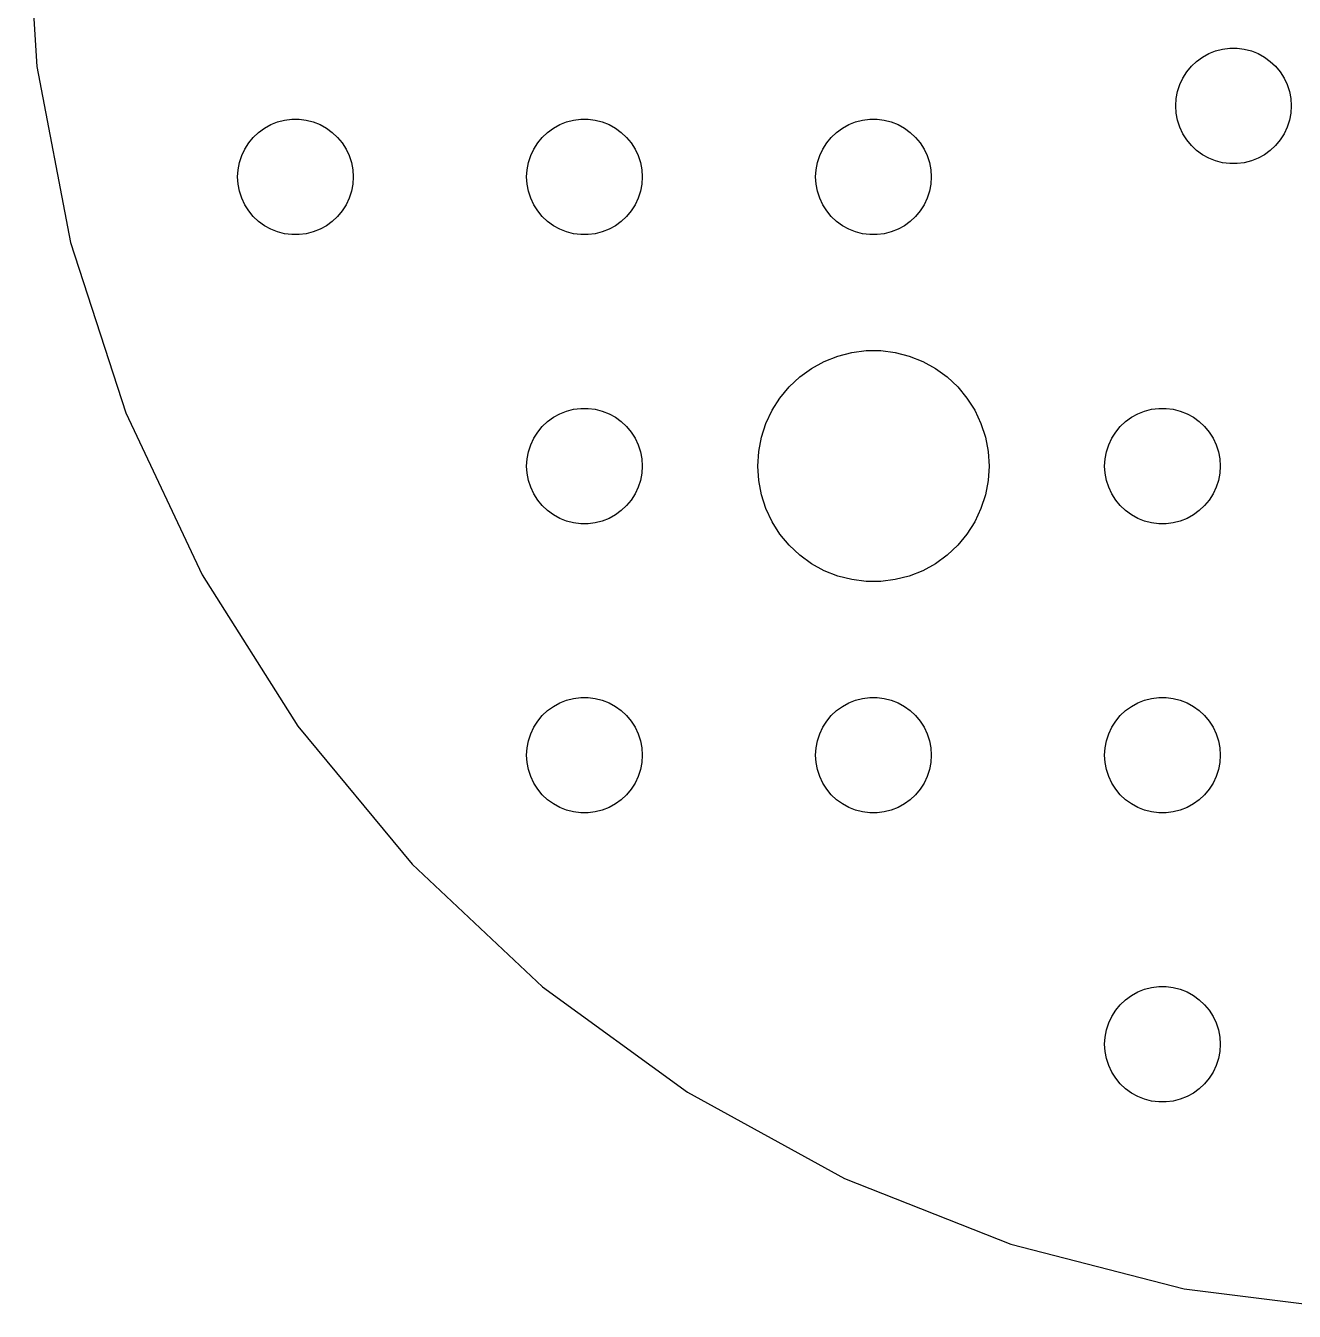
# Model space of a CAD drawing. Header units: metres. Extents: x -37 to 37, y -36.9 to 36.9.
# Drawn here: x -37 to -4.08, y -36.93 to -3.58 of the extents above; entities that cross this region are included whole.
import ezdxf

# ---------------------------------------------------------------- set-up
doc = ezdxf.new("R2010")
doc.units = ezdxf.units.M

msp = doc.modelspace()

# ---------------------------------------------------------------- linework, layer by layer
for p, q in [((-37, 0), (-36.7082, -4.63733)), ((-6.46074, -4.3905), (-6.29565, -4.29976)), ((-6.29565, -4.29976), (-6.12051, -4.23041)), ((-6.12051, -4.23041), (-5.93806, -4.18356)), ((-5.93806, -4.18356), (-5.75117, -4.15996)), ((-5.75117, -4.15996), (-5.56281, -4.15996)), ((-5.56281, -4.15996), (-5.37592, -4.18356)), ((-5.37592, -4.18356), (-5.19347, -4.23041)), ((-5.19347, -4.23041), (-5.01833, -4.29976)), ((-5.01833, -4.29976), (-4.85326, -4.3905)), ((-36.7082, -4.63733), (-35.8376, -9.20152)), ((-6.87051, -4.77531), (-6.75044, -4.63017)), ((-6.75044, -4.63017), (-6.61313, -4.50122)), ((-6.61313, -4.50122), (-6.46074, -4.3905)), ((-4.85326, -4.3905), (-4.70085, -4.50122)), ((-4.70085, -4.50122), (-4.56354, -4.63017)), ((-4.56354, -4.63017), (-4.44347, -4.77531)), ((-7.05165, -5.10481), (-6.97145, -4.93436)), ((-6.97145, -4.93436), (-6.87051, -4.77531)), ((-4.44347, -4.77531), (-4.34253, -4.93436)), ((-4.34253, -4.93436), (-4.26233, -5.10481)), ((-7.14516, -5.46899), (-7.10986, -5.28395)), ((-7.10986, -5.28395), (-7.05165, -5.10481)), ((-4.26233, -5.10481), (-4.20412, -5.28395)), ((-4.20412, -5.28395), (-4.16882, -5.46899)), ((-7.157, -5.657), (-7.14516, -5.46899)), ((-7.14516, -5.84499), (-7.157, -5.657)), ((-4.16882, -5.46899), (-4.157, -5.657)), ((-4.157, -5.657), (-4.16882, -5.84499)), ((-30.2811, -6.02657), (-30.0942, -6.00294)), ((-30.0942, -6.00294), (-29.9058, -6.00294)), ((-29.9058, -6.00294), (-29.7189, -6.02657)), ((-22.7811, -6.02657), (-22.5942, -6.00294)), ((-22.5942, -6.00294), (-22.4058, -6.00294)), ((-22.4058, -6.00294), (-22.2189, -6.02657)), ((-15.2811, -6.02657), (-15.0942, -6.00294)), ((-15.0942, -6.00294), (-14.9058, -6.00294)), ((-14.9058, -6.00294), (-14.7189, -6.02657)), ((-7.10986, -6.03003), (-7.14516, -5.84499)), ((-4.16882, -5.84499), (-4.20412, -6.03003)), ((-30.9561, -6.34422), (-30.8037, -6.23351)), ((-30.8037, -6.23351), (-30.6387, -6.14275)), ((-30.6387, -6.14275), (-30.4635, -6.07341)), ((-30.4635, -6.07341), (-30.2811, -6.02657)), ((-29.7189, -6.02657), (-29.5365, -6.07341)), ((-29.5365, -6.07341), (-29.3613, -6.14275)), ((-29.3613, -6.14275), (-29.1963, -6.23351)), ((-29.1963, -6.23351), (-29.0439, -6.34422)), ((-23.4561, -6.34422), (-23.3037, -6.23351)), ((-23.3037, -6.23351), (-23.1387, -6.14275)), ((-23.1387, -6.14275), (-22.9635, -6.07341)), ((-22.9635, -6.07341), (-22.7811, -6.02657)), ((-22.2189, -6.02657), (-22.0365, -6.07341)), ((-22.0365, -6.07341), (-21.8613, -6.14275)), ((-21.8613, -6.14275), (-21.6963, -6.23351)), ((-21.6963, -6.23351), (-21.5439, -6.34422)), ((-15.9561, -6.34422), (-15.8037, -6.23351)), ((-15.8037, -6.23351), (-15.6387, -6.14275)), ((-15.6387, -6.14275), (-15.4635, -6.07341)), ((-15.4635, -6.07341), (-15.2811, -6.02657)), ((-14.7189, -6.02657), (-14.5365, -6.07341)), ((-14.5365, -6.07341), (-14.3613, -6.14275)), ((-14.3613, -6.14275), (-14.1963, -6.23351)), ((-14.1963, -6.23351), (-14.0439, -6.34422)), ((-7.05165, -6.20918), (-7.10986, -6.03003)), ((-6.97145, -6.37962), (-7.05165, -6.20918)), ((-4.26233, -6.20918), (-4.34253, -6.37962)), ((-4.20412, -6.03003), (-4.26233, -6.20918)), ((-31.3145, -6.77736), (-31.2135, -6.61832)), ((-31.2135, -6.61832), (-31.0934, -6.47318)), ((-31.0934, -6.47318), (-30.9561, -6.34422)), ((-29.0439, -6.34422), (-28.9065, -6.47318)), ((-28.9065, -6.47318), (-28.7865, -6.61832)), ((-28.7865, -6.61832), (-28.6855, -6.77736)), ((-23.8145, -6.77736), (-23.7135, -6.61832)), ((-23.7135, -6.61832), (-23.5934, -6.47318)), ((-23.5934, -6.47318), (-23.4561, -6.34422)), ((-21.5439, -6.34422), (-21.4065, -6.47318)), ((-21.4065, -6.47318), (-21.2865, -6.61832)), ((-21.2865, -6.61832), (-21.1855, -6.77736)), ((-16.3145, -6.77736), (-16.2135, -6.61832)), ((-16.2135, -6.61832), (-16.0934, -6.47318)), ((-16.0934, -6.47318), (-15.9561, -6.34422)), ((-14.0439, -6.34422), (-13.9065, -6.47318)), ((-13.9065, -6.47318), (-13.7865, -6.61832)), ((-13.7865, -6.61832), (-13.6855, -6.77736)), ((-6.87051, -6.53867), (-6.97145, -6.37962)), ((-6.75044, -6.68381), (-6.87051, -6.53867)), ((-4.44347, -6.53867), (-4.56354, -6.68381)), ((-4.34253, -6.37962), (-4.44347, -6.53867)), ((-31.4529, -7.12695), (-31.3947, -6.9478)), ((-31.3947, -6.9478), (-31.3145, -6.77736)), ((-28.6855, -6.77736), (-28.6053, -6.9478)), ((-28.6053, -6.9478), (-28.5471, -7.12695)), ((-23.9529, -7.12695), (-23.8947, -6.9478)), ((-23.8947, -6.9478), (-23.8145, -6.77736)), ((-21.1855, -6.77736), (-21.1053, -6.9478)), ((-21.1053, -6.9478), (-21.0471, -7.12695)), ((-16.4529, -7.12695), (-16.3947, -6.9478)), ((-16.3947, -6.9478), (-16.3145, -6.77736)), ((-13.6855, -6.77736), (-13.6053, -6.9478)), ((-13.6053, -6.9478), (-13.5471, -7.12695)), ((-6.61313, -6.81276), (-6.75044, -6.68381)), ((-6.46074, -6.92348), (-6.61313, -6.81276)), ((-6.29565, -7.01424), (-6.46074, -6.92348)), ((-4.85326, -6.92348), (-5.01833, -7.01424)), ((-4.70085, -6.81276), (-4.85326, -6.92348)), ((-4.56354, -6.68381), (-4.70085, -6.81276)), ((-31.5, -7.5), (-31.4882, -7.312)), ((-31.4882, -7.312), (-31.4529, -7.12695)), ((-28.5471, -7.12695), (-28.5118, -7.312)), ((-28.5118, -7.312), (-28.5, -7.5)), ((-24, -7.5), (-23.9882, -7.312)), ((-23.9882, -7.312), (-23.9529, -7.12695)), ((-21.0471, -7.12695), (-21.0118, -7.312)), ((-21.0118, -7.312), (-21, -7.5)), ((-16.5, -7.5), (-16.4882, -7.312)), ((-16.4882, -7.312), (-16.4529, -7.12695)), ((-13.5471, -7.12695), (-13.5118, -7.312)), ((-13.5118, -7.312), (-13.5, -7.5)), ((-6.12051, -7.08357), (-6.29565, -7.01424)), ((-5.93806, -7.13042), (-6.12051, -7.08357)), ((-5.75117, -7.15404), (-5.93806, -7.13042)), ((-5.56281, -7.15404), (-5.75117, -7.15404)), ((-5.37592, -7.13042), (-5.56281, -7.15404)), ((-5.19347, -7.08357), (-5.37592, -7.13042)), ((-5.01833, -7.01424), (-5.19347, -7.08357)), ((-31.4882, -7.68799), (-31.5, -7.5)), ((-28.5, -7.5), (-28.5118, -7.68799)), ((-23.9882, -7.68799), (-24, -7.5)), ((-21, -7.5), (-21.0118, -7.68799)), ((-16.4882, -7.68799), (-16.5, -7.5)), ((-13.5, -7.5), (-13.5118, -7.68799)), ((-31.4529, -7.87303), (-31.4882, -7.68799)), ((-31.3947, -8.05219), (-31.4529, -7.87303)), ((-28.5471, -7.87303), (-28.6053, -8.05219)), ((-28.5118, -7.68799), (-28.5471, -7.87303)), ((-23.9529, -7.87303), (-23.9882, -7.68799)), ((-23.8947, -8.05219), (-23.9529, -7.87303)), ((-21.0471, -7.87303), (-21.1053, -8.05219)), ((-21.0118, -7.68799), (-21.0471, -7.87303)), ((-16.4529, -7.87303), (-16.4882, -7.68799)), ((-16.3947, -8.05219), (-16.4529, -7.87303)), ((-13.5471, -7.87303), (-13.6053, -8.05219)), ((-13.5118, -7.68799), (-13.5471, -7.87303)), ((-31.3145, -8.22263), (-31.3947, -8.05219)), ((-31.2135, -8.38167), (-31.3145, -8.22263)), ((-28.6855, -8.22263), (-28.7865, -8.38167)), ((-28.6053, -8.05219), (-28.6855, -8.22263)), ((-23.8145, -8.22263), (-23.8947, -8.05219)), ((-23.7135, -8.38167), (-23.8145, -8.22263)), ((-21.1855, -8.22263), (-21.2865, -8.38167)), ((-21.1053, -8.05219), (-21.1855, -8.22263)), ((-16.3145, -8.22263), (-16.3947, -8.05219)), ((-16.2135, -8.38167), (-16.3145, -8.22263)), ((-13.6855, -8.22263), (-13.7865, -8.38167)), ((-13.6053, -8.05219), (-13.6855, -8.22263)), ((-31.0934, -8.52681), (-31.2135, -8.38167)), ((-30.9561, -8.65576), (-31.0934, -8.52681)), ((-30.8037, -8.76648), (-30.9561, -8.65576)), ((-29.0439, -8.65576), (-29.1963, -8.76648)), ((-28.9065, -8.52681), (-29.0439, -8.65576)), ((-28.7865, -8.38167), (-28.9065, -8.52681)), ((-23.5934, -8.52681), (-23.7135, -8.38167)), ((-23.4561, -8.65576), (-23.5934, -8.52681)), ((-23.3037, -8.76648), (-23.4561, -8.65576)), ((-21.5439, -8.65576), (-21.6963, -8.76648)), ((-21.4065, -8.52681), (-21.5439, -8.65576)), ((-21.2865, -8.38167), (-21.4065, -8.52681)), ((-16.0934, -8.52681), (-16.2135, -8.38167)), ((-15.9561, -8.65576), (-16.0934, -8.52681)), ((-15.8037, -8.76648), (-15.9561, -8.65576)), ((-14.0439, -8.65576), (-14.1963, -8.76648)), ((-13.9065, -8.52681), (-14.0439, -8.65576)), ((-13.7865, -8.38167), (-13.9065, -8.52681)), ((-30.6387, -8.85724), (-30.8037, -8.76648)), ((-30.4635, -8.92657), (-30.6387, -8.85724)), ((-30.2811, -8.97342), (-30.4635, -8.92657)), ((-30.0942, -8.99704), (-30.2811, -8.97342)), ((-29.9058, -8.99704), (-30.0942, -8.99704)), ((-29.7189, -8.97342), (-29.9058, -8.99704)), ((-29.5365, -8.92657), (-29.7189, -8.97342)), ((-29.3613, -8.85724), (-29.5365, -8.92657)), ((-29.1963, -8.76648), (-29.3613, -8.85724)), ((-23.1387, -8.85724), (-23.3037, -8.76648)), ((-22.9635, -8.92657), (-23.1387, -8.85724)), ((-22.7811, -8.97342), (-22.9635, -8.92657)), ((-22.5942, -8.99704), (-22.7811, -8.97342)), ((-22.4058, -8.99704), (-22.5942, -8.99704)), ((-22.2189, -8.97342), (-22.4058, -8.99704)), ((-22.0365, -8.92657), (-22.2189, -8.97342)), ((-21.8613, -8.85724), (-22.0365, -8.92657)), ((-21.6963, -8.76648), (-21.8613, -8.85724)), ((-15.6387, -8.85724), (-15.8037, -8.76648)), ((-15.4635, -8.92657), (-15.6387, -8.85724)), ((-15.2811, -8.97342), (-15.4635, -8.92657)), ((-15.0942, -8.99704), (-15.2811, -8.97342)), ((-14.9058, -8.99704), (-15.0942, -8.99704)), ((-14.7189, -8.97342), (-14.9058, -8.99704)), ((-14.5365, -8.92657), (-14.7189, -8.97342)), ((-14.3613, -8.85724), (-14.5365, -8.92657)), ((-14.1963, -8.76648), (-14.3613, -8.85724)), ((-35.8376, -9.20152), (-34.4017, -13.6206)), ((-15.5621, -12.0531), (-15.1884, -12.0059)), ((-15.1884, -12.0059), (-14.8116, -12.0059)), ((-14.8116, -12.0059), (-14.4379, -12.0531)), ((-16.6075, -12.467), (-16.2773, -12.2855)), ((-16.2773, -12.2855), (-15.927, -12.1468)), ((-15.927, -12.1468), (-15.5621, -12.0531)), ((-14.4379, -12.0531), (-14.0729, -12.1468)), ((-14.0729, -12.1468), (-13.7227, -12.2855)), ((-13.7227, -12.2855), (-13.3925, -12.467)), ((-16.9123, -12.6884), (-16.6075, -12.467)), ((-13.3925, -12.467), (-13.0877, -12.6884)), ((-17.427, -13.2366), (-17.1869, -12.9464)), ((-17.1869, -12.9464), (-16.9123, -12.6884)), ((-13.0877, -12.6884), (-12.8131, -12.9464)), ((-12.8131, -12.9464), (-12.5729, -13.2366)), ((-17.6289, -13.5547), (-17.427, -13.2366)), ((-12.5729, -13.2366), (-12.3711, -13.5547)), ((-34.4017, -13.6206), (-32.4233, -17.8249)), ((-23.3037, -13.7335), (-23.1387, -13.6427)), ((-23.1387, -13.6427), (-22.9635, -13.5734)), ((-22.9635, -13.5734), (-22.7811, -13.5266)), ((-22.7811, -13.5266), (-22.5942, -13.5029)), ((-22.5942, -13.5029), (-22.4058, -13.5029)), ((-22.4058, -13.5029), (-22.2189, -13.5266)), ((-22.2189, -13.5266), (-22.0365, -13.5734)), ((-22.0365, -13.5734), (-21.8613, -13.6427)), ((-21.8613, -13.6427), (-21.6963, -13.7335)), ((-17.7893, -13.8956), (-17.6289, -13.5547)), ((-12.3711, -13.5547), (-12.2107, -13.8956)), ((-8.30373, -13.7335), (-8.13866, -13.6427)), ((-8.13866, -13.6427), (-7.96352, -13.5734)), ((-7.96352, -13.5734), (-7.78107, -13.5266)), ((-7.78107, -13.5266), (-7.59418, -13.5029)), ((-7.59418, -13.5029), (-7.40581, -13.5029)), ((-7.40581, -13.5029), (-7.21892, -13.5266)), ((-7.21892, -13.5266), (-7.03647, -13.5734)), ((-7.03647, -13.5734), (-6.86133, -13.6427)), ((-6.86133, -13.6427), (-6.69626, -13.7335)), ((-23.7135, -14.1183), (-23.5934, -13.9732)), ((-23.5934, -13.9732), (-23.4561, -13.8442)), ((-23.4561, -13.8442), (-23.3037, -13.7335)), ((-21.6963, -13.7335), (-21.5439, -13.8442)), ((-21.5439, -13.8442), (-21.4065, -13.9732)), ((-21.4065, -13.9732), (-21.2865, -14.1183)), ((-17.9057, -14.2539), (-17.7893, -13.8956)), ((-12.2107, -13.8956), (-12.0942, -14.2539)), ((-8.71352, -14.1183), (-8.59344, -13.9732)), ((-8.59344, -13.9732), (-8.45613, -13.8442)), ((-8.45613, -13.8442), (-8.30373, -13.7335)), ((-6.69626, -13.7335), (-6.54385, -13.8442)), ((-6.54385, -13.8442), (-6.40654, -13.9732)), ((-6.40654, -13.9732), (-6.28647, -14.1183)), ((-23.8947, -14.4478), (-23.8145, -14.2774)), ((-23.8145, -14.2774), (-23.7135, -14.1183)), ((-21.2865, -14.1183), (-21.1855, -14.2774)), ((-21.1855, -14.2774), (-21.1053, -14.4478)), ((-17.9763, -14.624), (-17.9057, -14.2539)), ((-12.0942, -14.2539), (-12.0237, -14.624)), ((-8.89465, -14.4478), (-8.81445, -14.2774)), ((-8.81445, -14.2774), (-8.71352, -14.1183)), ((-6.28647, -14.1183), (-6.18553, -14.2774)), ((-6.18553, -14.2774), (-6.10533, -14.4478)), ((-23.9882, -14.812), (-23.9529, -14.627)), ((-23.9529, -14.627), (-23.8947, -14.4478)), ((-21.1053, -14.4478), (-21.0471, -14.627)), ((-21.0471, -14.627), (-21.0118, -14.812)), ((-18, -15), (-17.9763, -14.624)), ((-12.0237, -14.624), (-12, -15)), ((-8.98816, -14.812), (-8.95287, -14.627)), ((-8.95287, -14.627), (-8.89465, -14.4478)), ((-6.10533, -14.4478), (-6.04712, -14.627)), ((-6.04712, -14.627), (-6.01183, -14.812)), ((-24, -15), (-23.9882, -14.812)), ((-23.9882, -15.188), (-24, -15)), ((-21.0118, -14.812), (-21, -15)), ((-21, -15), (-21.0118, -15.188)), ((-17.9763, -15.376), (-18, -15)), ((-12, -15), (-12.0237, -15.376)), ((-9, -15), (-8.98816, -14.812)), ((-8.98816, -15.188), (-9, -15)), ((-6.01183, -14.812), (-6, -15)), ((-6, -15), (-6.01183, -15.188)), ((-23.9529, -15.373), (-23.9882, -15.188)), ((-21.0118, -15.188), (-21.0471, -15.373)), ((-8.95287, -15.373), (-8.98816, -15.188)), ((-6.01183, -15.188), (-6.04712, -15.373)), ((-23.8947, -15.5522), (-23.9529, -15.373)), ((-23.8145, -15.7226), (-23.8947, -15.5522)), ((-21.1053, -15.5522), (-21.1855, -15.7226)), ((-21.0471, -15.373), (-21.1053, -15.5522)), ((-17.9057, -15.7461), (-17.9763, -15.376)), ((-12.0237, -15.376), (-12.0942, -15.7461)), ((-8.89465, -15.5522), (-8.95287, -15.373)), ((-8.81445, -15.7226), (-8.89465, -15.5522)), ((-6.10533, -15.5522), (-6.18553, -15.7226)), ((-6.04712, -15.373), (-6.10533, -15.5522)), ((-23.7135, -15.8817), (-23.8145, -15.7226)), ((-23.5934, -16.0268), (-23.7135, -15.8817)), ((-21.2865, -15.8817), (-21.4065, -16.0268)), ((-21.1855, -15.7226), (-21.2865, -15.8817)), ((-17.7893, -16.1044), (-17.9057, -15.7461)), ((-12.0942, -15.7461), (-12.2107, -16.1044)), ((-8.71352, -15.8817), (-8.81445, -15.7226)), ((-8.59344, -16.0268), (-8.71352, -15.8817)), ((-6.28647, -15.8817), (-6.40654, -16.0268)), ((-6.18553, -15.7226), (-6.28647, -15.8817)), ((-23.4561, -16.1558), (-23.5934, -16.0268)), ((-23.3037, -16.2665), (-23.4561, -16.1558)), ((-23.1387, -16.3572), (-23.3037, -16.2665)), ((-21.6963, -16.2665), (-21.8613, -16.3572)), ((-21.5439, -16.1558), (-21.6963, -16.2665)), ((-21.4065, -16.0268), (-21.5439, -16.1558)), ((-17.6289, -16.4453), (-17.7893, -16.1044)), ((-12.2107, -16.1044), (-12.3711, -16.4453)), ((-8.45613, -16.1558), (-8.59344, -16.0268)), ((-8.30373, -16.2665), (-8.45613, -16.1558)), ((-8.13866, -16.3572), (-8.30373, -16.2665)), ((-6.69626, -16.2665), (-6.86133, -16.3572)), ((-6.54385, -16.1558), (-6.69626, -16.2665)), ((-6.40654, -16.0268), (-6.54385, -16.1558)), ((-22.9635, -16.4266), (-23.1387, -16.3572)), ((-22.7811, -16.4734), (-22.9635, -16.4266)), ((-22.5942, -16.497), (-22.7811, -16.4734)), ((-22.4058, -16.497), (-22.5942, -16.497)), ((-22.2189, -16.4734), (-22.4058, -16.497)), ((-22.0365, -16.4266), (-22.2189, -16.4734)), ((-21.8613, -16.3572), (-22.0365, -16.4266)), ((-17.427, -16.7634), (-17.6289, -16.4453)), ((-12.3711, -16.4453), (-12.5729, -16.7634)), ((-7.96352, -16.4266), (-8.13866, -16.3572)), ((-7.78107, -16.4734), (-7.96352, -16.4266)), ((-7.59418, -16.497), (-7.78107, -16.4734)), ((-7.40581, -16.497), (-7.59418, -16.497)), ((-7.21892, -16.4734), (-7.40581, -16.497)), ((-7.03647, -16.4266), (-7.21892, -16.4734)), ((-6.86133, -16.3572), (-7.03647, -16.4266)), ((-17.1869, -17.0536), (-17.427, -16.7634)), ((-12.5729, -16.7634), (-12.8131, -17.0536)), ((-16.9123, -17.3115), (-17.1869, -17.0536)), ((-16.6075, -17.533), (-16.9123, -17.3115)), ((-13.0877, -17.3115), (-13.3925, -17.533)), ((-12.8131, -17.0536), (-13.0877, -17.3115)), ((-16.2773, -17.7145), (-16.6075, -17.533)), ((-13.3925, -17.533), (-13.7227, -17.7145)), ((-32.4233, -17.8249), (-29.9336, -21.748)), ((-15.927, -17.8532), (-16.2773, -17.7145)), ((-15.5621, -17.9469), (-15.927, -17.8532)), ((-15.1884, -17.9941), (-15.5621, -17.9469)), ((-14.8116, -17.9941), (-15.1884, -17.9941)), ((-14.4379, -17.9469), (-14.8116, -17.9941)), ((-14.0729, -17.8532), (-14.4379, -17.9469)), ((-13.7227, -17.7145), (-14.0729, -17.8532)), ((-22.7811, -21.0266), (-22.5942, -21.003)), ((-22.5942, -21.003), (-22.4058, -21.003)), ((-22.4058, -21.003), (-22.2189, -21.0266)), ((-15.2811, -21.0266), (-15.0942, -21.003)), ((-15.0942, -21.003), (-14.9058, -21.003)), ((-14.9058, -21.003), (-14.7189, -21.0266)), ((-7.78107, -21.0266), (-7.59418, -21.003)), ((-7.59418, -21.003), (-7.40581, -21.003)), ((-7.40581, -21.003), (-7.21892, -21.0266)), ((-23.4561, -21.3442), (-23.3037, -21.2335)), ((-23.3037, -21.2335), (-23.1387, -21.1427)), ((-23.1387, -21.1427), (-22.9635, -21.0734)), ((-22.9635, -21.0734), (-22.7811, -21.0266)), ((-22.2189, -21.0266), (-22.0365, -21.0734)), ((-22.0365, -21.0734), (-21.8613, -21.1427)), ((-21.8613, -21.1427), (-21.6963, -21.2335)), ((-21.6963, -21.2335), (-21.5439, -21.3442)), ((-15.9561, -21.3442), (-15.8037, -21.2335)), ((-15.8037, -21.2335), (-15.6387, -21.1427)), ((-15.6387, -21.1427), (-15.4635, -21.0734)), ((-15.4635, -21.0734), (-15.2811, -21.0266)), ((-14.7189, -21.0266), (-14.5365, -21.0734)), ((-14.5365, -21.0734), (-14.3613, -21.1427)), ((-14.3613, -21.1427), (-14.1963, -21.2335)), ((-14.1963, -21.2335), (-14.0439, -21.3442)), ((-8.45613, -21.3442), (-8.30373, -21.2335)), ((-8.30373, -21.2335), (-8.13866, -21.1427)), ((-8.13866, -21.1427), (-7.96352, -21.0734)), ((-7.96352, -21.0734), (-7.78107, -21.0266)), ((-7.21892, -21.0266), (-7.03647, -21.0734)), ((-7.03647, -21.0734), (-6.86133, -21.1427)), ((-6.86133, -21.1427), (-6.69626, -21.2335)), ((-6.69626, -21.2335), (-6.54385, -21.3442)), ((-23.8145, -21.7774), (-23.7135, -21.6183)), ((-23.7135, -21.6183), (-23.5934, -21.4732)), ((-23.5934, -21.4732), (-23.4561, -21.3442)), ((-21.5439, -21.3442), (-21.4065, -21.4732)), ((-21.4065, -21.4732), (-21.2865, -21.6183)), ((-21.2865, -21.6183), (-21.1855, -21.7774)), ((-16.3145, -21.7774), (-16.2135, -21.6183)), ((-16.2135, -21.6183), (-16.0934, -21.4732)), ((-16.0934, -21.4732), (-15.9561, -21.3442)), ((-14.0439, -21.3442), (-13.9065, -21.4732)), ((-13.9065, -21.4732), (-13.7865, -21.6183)), ((-13.7865, -21.6183), (-13.6855, -21.7774)), ((-8.81445, -21.7774), (-8.71352, -21.6183)), ((-8.71352, -21.6183), (-8.59344, -21.4732)), ((-8.59344, -21.4732), (-8.45613, -21.3442)), ((-6.54385, -21.3442), (-6.40654, -21.4732)), ((-6.40654, -21.4732), (-6.28647, -21.6183)), ((-6.28647, -21.6183), (-6.18553, -21.7774)), ((-29.9336, -21.748), (-26.9718, -25.3282)), ((-23.9529, -22.127), (-23.8947, -21.9478)), ((-23.8947, -21.9478), (-23.8145, -21.7774)), ((-21.1855, -21.7774), (-21.1053, -21.9478)), ((-21.1053, -21.9478), (-21.0471, -22.127)), ((-16.4529, -22.127), (-16.3947, -21.9478)), ((-16.3947, -21.9478), (-16.3145, -21.7774)), ((-13.6855, -21.7774), (-13.6053, -21.9478)), ((-13.6053, -21.9478), (-13.5471, -22.127)), ((-8.95287, -22.127), (-8.89465, -21.9478)), ((-8.89465, -21.9478), (-8.81445, -21.7774)), ((-6.18553, -21.7774), (-6.10533, -21.9478)), ((-6.10533, -21.9478), (-6.04712, -22.127)), ((-24, -22.5), (-23.9882, -22.312)), ((-23.9882, -22.312), (-23.9529, -22.127)), ((-21.0471, -22.127), (-21.0118, -22.312)), ((-21.0118, -22.312), (-21, -22.5)), ((-16.5, -22.5), (-16.4882, -22.312)), ((-16.4882, -22.312), (-16.4529, -22.127)), ((-13.5471, -22.127), (-13.5118, -22.312)), ((-13.5118, -22.312), (-13.5, -22.5)), ((-9, -22.5), (-8.98816, -22.312)), ((-8.98816, -22.312), (-8.95287, -22.127)), ((-6.04712, -22.127), (-6.01183, -22.312)), ((-6.01183, -22.312), (-6, -22.5)), ((-23.9882, -22.688), (-24, -22.5)), ((-21, -22.5), (-21.0118, -22.688)), ((-16.4882, -22.688), (-16.5, -22.5)), ((-13.5, -22.5), (-13.5118, -22.688)), ((-8.98816, -22.688), (-9, -22.5)), ((-6, -22.5), (-6.01183, -22.688)), ((-23.9529, -22.873), (-23.9882, -22.688)), ((-23.8947, -23.0522), (-23.9529, -22.873)), ((-21.0471, -22.873), (-21.1053, -23.0522)), ((-21.0118, -22.688), (-21.0471, -22.873)), ((-16.4529, -22.873), (-16.4882, -22.688)), ((-16.3947, -23.0522), (-16.4529, -22.873)), ((-13.5471, -22.873), (-13.6053, -23.0522)), ((-13.5118, -22.688), (-13.5471, -22.873)), ((-8.95287, -22.873), (-8.98816, -22.688)), ((-8.89465, -23.0522), (-8.95287, -22.873)), ((-6.04712, -22.873), (-6.10533, -23.0522)), ((-6.01183, -22.688), (-6.04712, -22.873)), ((-23.8145, -23.2226), (-23.8947, -23.0522)), ((-23.7135, -23.3817), (-23.8145, -23.2226)), ((-21.1855, -23.2226), (-21.2865, -23.3817)), ((-21.1053, -23.0522), (-21.1855, -23.2226)), ((-16.3145, -23.2226), (-16.3947, -23.0522)), ((-16.2135, -23.3817), (-16.3145, -23.2226)), ((-13.6855, -23.2226), (-13.7865, -23.3817)), ((-13.6053, -23.0522), (-13.6855, -23.2226)), ((-8.81445, -23.2226), (-8.89465, -23.0522)), ((-8.71352, -23.3817), (-8.81445, -23.2226)), ((-6.18553, -23.2226), (-6.28647, -23.3817)), ((-6.10533, -23.0522), (-6.18553, -23.2226)), ((-23.5934, -23.5268), (-23.7135, -23.3817)), ((-23.4561, -23.6558), (-23.5934, -23.5268)), ((-23.3037, -23.7665), (-23.4561, -23.6558)), ((-21.5439, -23.6558), (-21.6963, -23.7665)), ((-21.4065, -23.5268), (-21.5439, -23.6558)), ((-21.2865, -23.3817), (-21.4065, -23.5268)), ((-16.0934, -23.5268), (-16.2135, -23.3817)), ((-15.9561, -23.6558), (-16.0934, -23.5268)), ((-15.8037, -23.7665), (-15.9561, -23.6558)), ((-14.0439, -23.6558), (-14.1963, -23.7665)), ((-13.9065, -23.5268), (-14.0439, -23.6558)), ((-13.7865, -23.3817), (-13.9065, -23.5268)), ((-8.59344, -23.5268), (-8.71352, -23.3817)), ((-8.45613, -23.6558), (-8.59344, -23.5268)), ((-8.30373, -23.7665), (-8.45613, -23.6558)), ((-6.54385, -23.6558), (-6.69626, -23.7665)), ((-6.40654, -23.5268), (-6.54385, -23.6558)), ((-6.28647, -23.3817), (-6.40654, -23.5268)), ((-23.1387, -23.8572), (-23.3037, -23.7665)), ((-22.9635, -23.9266), (-23.1387, -23.8572)), ((-22.7811, -23.9734), (-22.9635, -23.9266)), ((-22.5942, -23.997), (-22.7811, -23.9734)), ((-22.4058, -23.997), (-22.5942, -23.997)), ((-22.2189, -23.9734), (-22.4058, -23.997)), ((-22.0365, -23.9266), (-22.2189, -23.9734)), ((-21.8613, -23.8572), (-22.0365, -23.9266)), ((-21.6963, -23.7665), (-21.8613, -23.8572)), ((-15.6387, -23.8572), (-15.8037, -23.7665)), ((-15.4635, -23.9266), (-15.6387, -23.8572)), ((-15.2811, -23.9734), (-15.4635, -23.9266)), ((-15.0942, -23.997), (-15.2811, -23.9734)), ((-14.9058, -23.997), (-15.0942, -23.997)), ((-14.7189, -23.9734), (-14.9058, -23.997)), ((-14.5365, -23.9266), (-14.7189, -23.9734)), ((-14.3613, -23.8572), (-14.5365, -23.9266)), ((-14.1963, -23.7665), (-14.3613, -23.8572)), ((-8.13866, -23.8572), (-8.30373, -23.7665)), ((-7.96352, -23.9266), (-8.13866, -23.8572)), ((-7.78107, -23.9734), (-7.96352, -23.9266)), ((-7.59418, -23.997), (-7.78107, -23.9734)), ((-7.40581, -23.997), (-7.59418, -23.997)), ((-7.21892, -23.9734), (-7.40581, -23.997)), ((-7.03647, -23.9266), (-7.21892, -23.9734)), ((-6.86133, -23.8572), (-7.03647, -23.9266)), ((-6.69626, -23.7665), (-6.86133, -23.8572)), ((-26.9718, -25.3282), (-23.5847, -28.509)), ((-23.5847, -28.509), (-19.8256, -31.2401)), ((-8.30373, -28.7335), (-8.13866, -28.6427)), ((-8.13866, -28.6427), (-7.96352, -28.5734)), ((-7.96352, -28.5734), (-7.78107, -28.5266)), ((-7.78107, -28.5266), (-7.59418, -28.503)), ((-7.59418, -28.503), (-7.40581, -28.503)), ((-7.40581, -28.503), (-7.21892, -28.5266)), ((-7.21892, -28.5266), (-7.03647, -28.5734)), ((-7.03647, -28.5734), (-6.86133, -28.6427)), ((-6.86133, -28.6427), (-6.69626, -28.7335)), ((-8.71352, -29.1183), (-8.59344, -28.9732)), ((-8.59344, -28.9732), (-8.45613, -28.8442)), ((-8.45613, -28.8442), (-8.30373, -28.7335)), ((-6.69626, -28.7335), (-6.54385, -28.8442)), ((-6.54385, -28.8442), (-6.40654, -28.9732)), ((-6.40654, -28.9732), (-6.28647, -29.1183)), ((-8.89465, -29.4478), (-8.81445, -29.2774)), ((-8.81445, -29.2774), (-8.71352, -29.1183)), ((-6.28647, -29.1183), (-6.18553, -29.2774)), ((-6.18553, -29.2774), (-6.10533, -29.4478)), ((-8.98816, -29.812), (-8.95287, -29.627)), ((-8.95287, -29.627), (-8.89465, -29.4478)), ((-6.10533, -29.4478), (-6.04712, -29.627)), ((-6.04712, -29.627), (-6.01183, -29.812)), ((-9, -30), (-8.98816, -29.812)), ((-8.98816, -30.188), (-9, -30)), ((-6.01183, -29.812), (-6, -30)), ((-6, -30), (-6.01183, -30.188)), ((-8.95287, -30.373), (-8.98816, -30.188)), ((-6.01183, -30.188), (-6.04712, -30.373)), ((-8.89465, -30.5522), (-8.95287, -30.373)), ((-8.81445, -30.7226), (-8.89465, -30.5522)), ((-6.10533, -30.5522), (-6.18553, -30.7226)), ((-6.04712, -30.373), (-6.10533, -30.5522)), ((-8.71352, -30.8817), (-8.81445, -30.7226)), ((-8.59344, -31.0268), (-8.71352, -30.8817)), ((-6.28647, -30.8817), (-6.40654, -31.0268)), ((-6.18553, -30.7226), (-6.28647, -30.8817)), ((-19.8256, -31.2401), (-15.7538, -33.4786)), ((-8.45613, -31.1558), (-8.59344, -31.0268)), ((-8.30373, -31.2665), (-8.45613, -31.1558)), ((-8.13866, -31.3572), (-8.30373, -31.2665)), ((-6.69626, -31.2665), (-6.86133, -31.3572)), ((-6.54385, -31.1558), (-6.69626, -31.2665)), ((-6.40654, -31.0268), (-6.54385, -31.1558)), ((-7.96352, -31.4266), (-8.13866, -31.3572)), ((-7.78107, -31.4734), (-7.96352, -31.4266)), ((-7.59418, -31.497), (-7.78107, -31.4734)), ((-7.40581, -31.497), (-7.59418, -31.497)), ((-7.21892, -31.4734), (-7.40581, -31.497)), ((-7.03647, -31.4266), (-7.21892, -31.4734)), ((-6.86133, -31.3572), (-7.03647, -31.4266)), ((-15.7538, -33.4786), (-11.4336, -35.1891)), ((-11.4336, -35.1891), (-6.93311, -36.3446)), ((-6.93311, -36.3446), (-2.32324, -36.927))]:
    msp.add_line(p, q)

doc.saveas('drawing.dxf')
